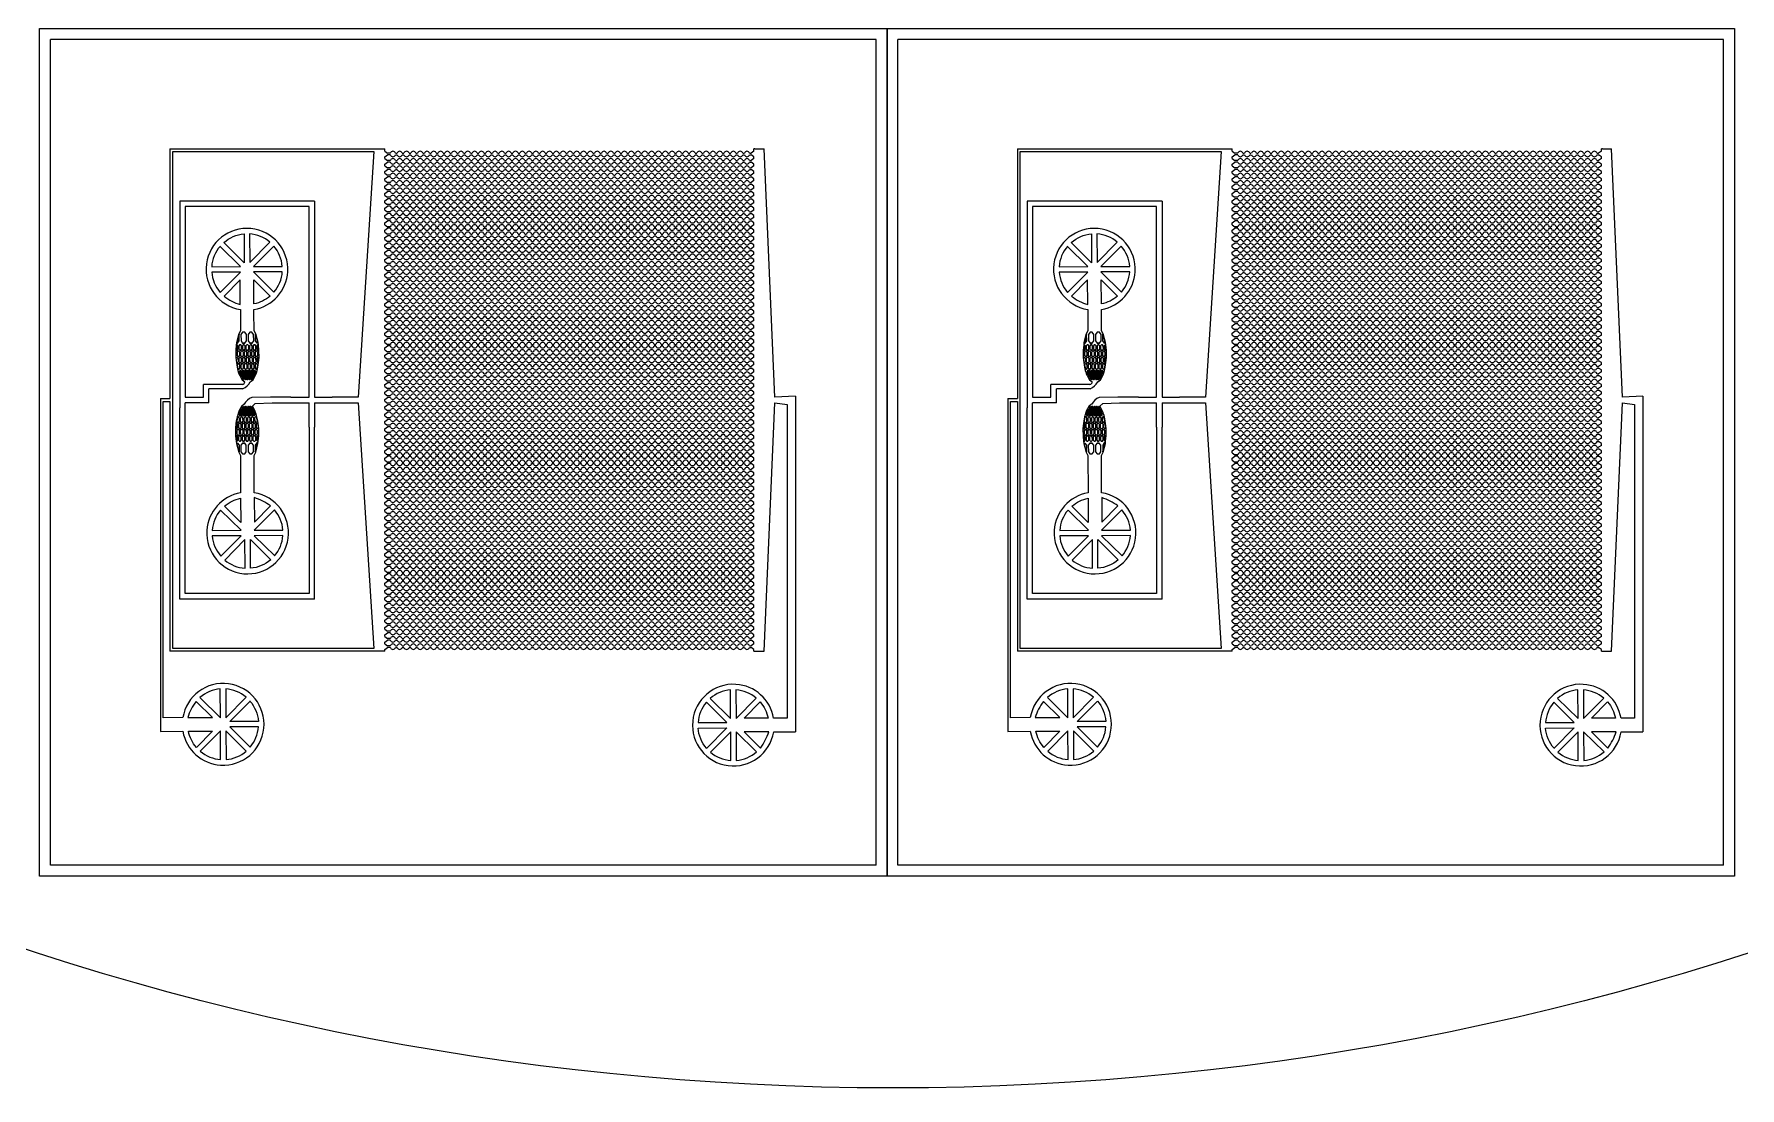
# Model space of a CAD drawing. Extents: x 4056 to 105656, y 4120 to 105720.
# Drawn here: x 39093 to 70405, y 4120 to 23464 of the extents above; entities that cross this region are included whole.
import ezdxf

# ---------------------------------------------------------------- set-up
doc = ezdxf.new("R2010")
doc.units = 13
doc.header["$MEASUREMENT"] = 0
doc.layers.add('Main Layer', color=7, linetype='Continuous', lineweight=0)

# ---------------------------------------------------------------- blocks, each defined once
blk = doc.blocks.new('*U29')
at = {"lineweight": 0}
for p, q in [((48, 15), (77, 15)), ((48, -15), (77, -15))]:
    blk.add_line(p, q, dxfattribs=at)
for start, end in [(17.4576, 162.5424), (197.4576, 342.5424)]:
    blk.add_arc((0, 0), 50, start, end, dxfattribs=at)
blk = doc.blocks.new('*U31')
at = {"color": 0, "linetype": 'ByBlock', "lineweight": -2, "transparency": 16777216}
for p in [(0, 0), (125, 0), (250, 0), (375, 0), (500, 0), (625, 0), (750, 0), (875, 0), (1000, 0), (1125, 0), (1250, 0), (1375, 0), (1500, 0), (1625, 0), (1750, 0), (1875, 0), (2000, 0), (2125, 0), (2250, 0), (2375, 0), (2500, 0), (2625, 0), (2750, 0), (2875, 0), (3000, 0), (3125, 0), (3250, 0), (3375, 0), (3500, 0), (3625, 0), (3750, 0), (3875, 0), (4000, 0), (4125, 0), (4250, 0), (4375, 0), (4500, 0), (4625, 0), (4750, 0), (4875, 0), (5000, 0), (5125, 0), (5250, 0), (5375, 0), (5500, 0), (5625, 0), (5750, 0), (5875, 0), (6000, 0), (6125, 0), (6250, 0), (6375, 0), (6500, 0)]:
    blk.add_blockref('*U29', p, dxfattribs=at)
blk = doc.blocks.new('*U27')
at = {"lineweight": 0}
for p, q in [((-148, -355), (-98, -390)), ((-148, -455), (-98, -420)), ((-148, -490), (-148, -455)), ((-48, -390), (-98, -390)), ((-48, -420), (-98, -420)), ((6627, -355), (6577, -390)), ((6627, -455), (6577, -420)), ((6627, -490), (6627, -455))]:
    blk.add_line(p, q, dxfattribs=at)
blk.add_blockref('*U31', (0, -405), dxfattribs=at)
blk = doc.blocks.new('*U28')
at = {"color": 0, "linetype": 'ByBlock', "lineweight": -2, "transparency": 16777216}
for p in [(0, 9045), (0, 8910), (0, 8775), (0, 8640), (0, 8505), (0, 8370), (0, 8235), (0, 8100), (0, 7965), (0, 7830), (0, 7695), (0, 7560), (0, 7425), (0, 7290), (0, 7155), (0, 7020), (0, 6885), (0, 6750), (0, 6615), (0, 6480), (0, 6345), (0, 6210), (0, 6075), (0, 5940), (0, 5805), (0, 5670), (0, 5535), (0, 5400), (0, 5265), (0, 5130), (0, 4995), (0, 4860), (0, 4725), (0, 4590), (0, 4455), (0, 4320), (0, 4185), (0, 4050), (0, 3915), (0, 3780), (0, 3645), (0, 3510), (0, 3375), (0, 3240), (0, 3105), (0, 2970), (0, 2835), (0, 2700), (0, 2565), (0, 2430), (0, 2295), (0, 2160), (0, 2025), (0, 1890), (0, 1755), (0, 1620), (0, 1485), (0, 1350), (0, 1215), (0, 1080), (0, 945), (0, 810), (0, 675), (0, 540), (0, 405), (0, 270), (0, 135), (0, 0)]:
    blk.add_blockref('*U27', p, dxfattribs=at)
blk = doc.blocks.new('*U35')
at = {"lineweight": 0}
for p, q in [((48, 15), (77, 15)), ((48, -15), (77, -15))]:
    blk.add_line(p, q, dxfattribs=at)
for start, end in [(17.4576, 162.5424), (197.4576, 342.5424)]:
    blk.add_arc((0, 0), 50, start, end, dxfattribs=at)
blk = doc.blocks.new('*U36')
at = {"color": 0, "linetype": 'ByBlock', "lineweight": -2, "transparency": 16777216}
for p in [(0, 0), (125, 0), (250, 0), (375, 0), (500, 0), (625, 0), (750, 0), (875, 0), (1000, 0), (1125, 0), (1250, 0), (1375, 0), (1500, 0), (1625, 0), (1750, 0), (1875, 0), (2000, 0), (2125, 0), (2250, 0), (2375, 0), (2500, 0), (2625, 0), (2750, 0), (2875, 0), (3000, 0), (3125, 0), (3250, 0), (3375, 0), (3500, 0), (3625, 0), (3750, 0), (3875, 0), (4000, 0), (4125, 0), (4250, 0), (4375, 0), (4500, 0), (4625, 0), (4750, 0), (4875, 0), (5000, 0), (5125, 0), (5250, 0), (5375, 0), (5500, 0), (5625, 0), (5750, 0), (5875, 0), (6000, 0), (6125, 0), (6250, 0), (6375, 0), (6500, 0)]:
    blk.add_blockref('*U35', p, dxfattribs=at)
blk = doc.blocks.new('*U33')
at = {"lineweight": 0}
for p, q in [((-148, -355), (-98, -390)), ((-148, -455), (-98, -420)), ((-148, -490), (-148, -455)), ((-48, -390), (-98, -390)), ((-48, -420), (-98, -420)), ((6627, -355), (6577, -390)), ((6627, -455), (6577, -420)), ((6627, -490), (6627, -455))]:
    blk.add_line(p, q, dxfattribs=at)
blk.add_blockref('*U36', (0, -405), dxfattribs=at)
blk = doc.blocks.new('*U34')
at = {"color": 0, "linetype": 'ByBlock', "lineweight": -2, "transparency": 16777216}
for p in [(0, 9045), (0, 8910), (0, 8775), (0, 8640), (0, 8505), (0, 8370), (0, 8235), (0, 8100), (0, 7965), (0, 7830), (0, 7695), (0, 7560), (0, 7425), (0, 7290), (0, 7155), (0, 7020), (0, 6885), (0, 6750), (0, 6615), (0, 6480), (0, 6345), (0, 6210), (0, 6075), (0, 5940), (0, 5805), (0, 5670), (0, 5535), (0, 5400), (0, 5265), (0, 5130), (0, 4995), (0, 4860), (0, 4725), (0, 4590), (0, 4455), (0, 4320), (0, 4185), (0, 4050), (0, 3915), (0, 3780), (0, 3645), (0, 3510), (0, 3375), (0, 3240), (0, 3105), (0, 2970), (0, 2835), (0, 2700), (0, 2565), (0, 2430), (0, 2295), (0, 2160), (0, 2025), (0, 1890), (0, 1755), (0, 1620), (0, 1485), (0, 1350), (0, 1215), (0, 1080), (0, 945), (0, 810), (0, 675), (0, 540), (0, 405), (0, 270), (0, 135), (0, 0)]:
    blk.add_blockref('*U33', p, dxfattribs=at)

msp = doc.modelspace()

# ---------------------------------------------------------------- linework, layer by layer
at = {"lineweight": 0}
for p, q in [((39393, 8207), (39393, 23364)), ((54549, 23364), (39393, 23364)), ((54549, 8207), (54549, 23364)), ((54949, 8207), (54949, 23364)), ((70105, 23364), (54949, 23364)), ((70105, 8207), (70105, 23364)), ((41587, 21359), (45531, 21359)), ((45330, 21309), (45040, 16797)), ((45531, 21314), (45531, 21359)), ((52306, 21314), (52306, 21359)), ((52325, 21359), (52306, 21359)), ((52325, 21359), (52494, 21359)), ((57143, 21359), (61088, 21359)), ((60886, 21309), (60596, 16797)), ((61088, 21314), (61088, 21359)), ((67863, 21314), (67863, 21359)), ((67882, 21359), (67863, 21359)), ((67882, 21359), (68050, 21359)), ((44242, 20400), (41765, 20400)), ((41765, 20400), (41765, 16603)), ((59798, 20400), (57322, 20400)), ((57322, 20400), (57322, 16603)), ((44142, 20300), (41865, 20300)), ((41865, 20300), (41865, 16797)), ((59698, 20300), (57422, 20300)), ((57422, 20300), (57422, 16797)), ((43129, 18362), (43129, 18409)), ((58685, 18362), (58685, 18409)), ((44142, 16797), (44142, 17246)), ((44242, 17246), (44242, 16797)), ((59698, 16797), (59698, 17246)), ((59798, 17246), (59798, 16797)), ((42202, 16797), (42202, 17029)), ((42915, 17029), (42202, 17029)), ((42921, 16955), (42302, 16955)), ((42302, 16697), (42302, 16955)), ((57758, 16797), (57758, 17029)), ((58471, 17029), (57758, 17029)), ((58477, 16955), (57858, 16955)), ((57858, 16697), (57858, 16955)), ((41412, 16772), (41587, 16772)), ((41462, 16722), (41587, 16722)), ((41765, 13094), (41765, 16603)), ((41865, 16797), (42202, 16797)), ((41865, 13194), (41865, 16697)), ((42302, 16697), (41865, 16697)), ((43807, 16797), (44142, 16797)), ((43807, 16697), (44142, 16697)), ((44142, 16247), (44142, 16697)), ((44242, 16797), (44562, 16797)), ((44242, 16697), (44242, 16247)), ((44242, 16697), (44562, 16697)), ((45040, 16697), (45330, 12184)), ((52693, 16697), (52693, 16697)), ((52917, 16666), (52917, 10909)), ((53069, 16818), (53069, 10654)), ((56968, 16772), (57143, 16772)), ((57018, 16722), (57143, 16722)), ((57322, 13094), (57322, 16603)), ((57422, 16797), (57758, 16797)), ((57422, 13194), (57422, 16697)), ((57858, 16697), (57422, 16697)), ((59363, 16797), (59698, 16797)), ((59363, 16697), (59698, 16697)), ((59698, 16247), (59698, 16697)), ((59798, 16797), (60118, 16797)), ((59798, 16697), (60118, 16697)), ((59798, 16697), (59798, 16247)), ((60596, 16697), (60886, 12184)), ((68249, 16697), (68249, 16697)), ((68473, 16666), (68473, 10909)), ((68626, 16818), (68626, 10654)), ((44142, 13194), (41865, 13194)), ((59698, 13194), (57422, 13194)), ((44242, 13094), (41765, 13094)), ((59798, 13094), (57322, 13094)), ((52306, 12134), (52494, 12134)), ((67863, 12134), (68051, 12134)), ((54549, 8207), (39393, 8207)), ((70105, 8207), (54949, 8207))]:
    msp.add_line(p, q, dxfattribs=at)
for p, q in [((41587, 21359), (41587, 16772)), ((41637, 12184), (41637, 21309)), ((41637, 21309), (45330, 21309)), ((52693, 16797), (52494, 21359)), ((57143, 21359), (57143, 16772)), ((57193, 12184), (57193, 21309)), ((57193, 21309), (60886, 21309)), ((68249, 16797), (68050, 21359)), ((44242, 20400), (44242, 17246)), ((59798, 20400), (59798, 17246)), ((44142, 17246), (44142, 20300)), ((59698, 17246), (59698, 20300)), ((42879, 18408), (42880, 18112)), ((43131, 18020), (43129, 18362)), ((58435, 18408), (58437, 18112)), ((58687, 18020), (58685, 18362)), ((42850, 17960), (42809, 17799)), ((42881, 18019), (42850, 17960)), ((42880, 18112), (42881, 18019)), ((43162, 17962), (43131, 18020)), ((43205, 17801), (43162, 17962)), ((58406, 17960), (58365, 17799)), ((58437, 18019), (58406, 17960)), ((58437, 18112), (58437, 18019)), ((58718, 17962), (58687, 18020)), ((58761, 17801), (58718, 17962)), ((42804, 17759), (42795, 17659)), ((42795, 17659), (42795, 17527)), ((42809, 17799), (42804, 17759)), ((43210, 17761), (43205, 17801)), ((43220, 17661), (43210, 17761)), ((43221, 17529), (43220, 17661)), ((58361, 17759), (58352, 17659)), ((58352, 17659), (58352, 17527)), ((58365, 17799), (58361, 17759)), ((58766, 17761), (58761, 17801)), ((58776, 17661), (58766, 17761)), ((58777, 17529), (58776, 17661)), ((42795, 17527), (42805, 17427)), ((42805, 17427), (42811, 17391)), ((42811, 17391), (42827, 17311)), ((42827, 17311), (42833, 17289)), ((42833, 17289), (42847, 17245)), ((42847, 17245), (42852, 17229)), ((42852, 17229), (42866, 17197)), ((43153, 17198), (43167, 17230)), ((43167, 17230), (43172, 17247)), ((43172, 17247), (43186, 17291)), ((43186, 17291), (43192, 17313)), ((43192, 17313), (43207, 17393)), ((43207, 17393), (43212, 17429)), ((43212, 17429), (43221, 17529)), ((58352, 17527), (58361, 17427)), ((58361, 17427), (58367, 17391)), ((58367, 17391), (58383, 17311)), ((58383, 17311), (58389, 17289)), ((58389, 17289), (58403, 17245)), ((58403, 17245), (58408, 17229)), ((58408, 17229), (58422, 17197)), ((58709, 17198), (58724, 17230)), ((58724, 17230), (58729, 17247)), ((58729, 17247), (58742, 17291)), ((58742, 17291), (58748, 17313)), ((58748, 17313), (58763, 17393)), ((58763, 17393), (58769, 17429)), ((58769, 17429), (58777, 17529)), ((42866, 17197), (42910, 17117)), ((42910, 17117), (42960, 17081)), ((43060, 17082), (43111, 17118)), ((43111, 17118), (43153, 17198)), ((58422, 17197), (58466, 17117)), ((58466, 17117), (58517, 17081)), ((58617, 17082), (58667, 17118)), ((58667, 17118), (58709, 17198)), ((41412, 16772), (41412, 10665)), ((41462, 10915), (41462, 16722)), ((41587, 16722), (41587, 12134)), ((42900, 16631), (42857, 16552)), ((42950, 16668), (42900, 16631)), ((43432, 16797), (43090, 16795)), ((43101, 16633), (43153, 16685)), ((43144, 16553), (43101, 16633)), ((43153, 16685), (43462, 16697)), ((43532, 16797), (43432, 16797)), ((43462, 16697), (43807, 16697)), ((43807, 16797), (43532, 16797)), ((45040, 16797), (44562, 16797)), ((44562, 16697), (45040, 16697)), ((52494, 12134), (52693, 16697)), ((53069, 16818), (52693, 16797)), ((52693, 16697), (52917, 16666)), ((56968, 16772), (56968, 10665)), ((57018, 10915), (57018, 16722)), ((57143, 16722), (57143, 12134)), ((58456, 16631), (58414, 16552)), ((58506, 16668), (58456, 16631)), ((58988, 16797), (58646, 16795)), ((58657, 16633), (58709, 16685)), ((58701, 16553), (58657, 16633)), ((58709, 16685), (59018, 16697)), ((59088, 16797), (58988, 16797)), ((59018, 16697), (59363, 16697)), ((59363, 16797), (59088, 16797)), ((60596, 16797), (60118, 16797)), ((60118, 16697), (60596, 16697)), ((68051, 12134), (68249, 16697)), ((68626, 16818), (68249, 16797)), ((68249, 16697), (68473, 16666)), ((42798, 16320), (42790, 16220)), ((42804, 16356), (42798, 16320)), ((42819, 16437), (42804, 16356)), ((42825, 16459), (42819, 16437)), ((42838, 16503), (42825, 16459)), ((42843, 16519), (42838, 16503)), ((42857, 16552), (42843, 16519)), ((43159, 16521), (43144, 16553)), ((43164, 16504), (43159, 16521)), ((43178, 16461), (43164, 16504)), ((43184, 16438), (43178, 16461)), ((43200, 16358), (43184, 16438)), ((43206, 16322), (43200, 16358)), ((43215, 16222), (43206, 16322)), ((58354, 16320), (58346, 16220)), ((58360, 16356), (58354, 16320)), ((58375, 16437), (58360, 16356)), ((58381, 16459), (58375, 16437)), ((58394, 16503), (58381, 16459)), ((58399, 16519), (58394, 16503)), ((58414, 16552), (58399, 16519)), ((58715, 16521), (58701, 16553)), ((58720, 16504), (58715, 16521)), ((58734, 16461), (58720, 16504)), ((58740, 16438), (58734, 16461)), ((58756, 16358), (58740, 16438)), ((58762, 16322), (58756, 16358)), ((58771, 16222), (58762, 16322)), ((42790, 16220), (42791, 16088)), ((42791, 16088), (42801, 15988)), ((42801, 15988), (42806, 15948)), ((43202, 15950), (43206, 15990)), ((43206, 15990), (43215, 16090)), ((43215, 16090), (43215, 16222)), ((44142, 16247), (44142, 13194)), ((44242, 13094), (44242, 16247)), ((58346, 16220), (58347, 16088)), ((58347, 16088), (58357, 15988)), ((58357, 15988), (58362, 15948)), ((58758, 15950), (58762, 15990)), ((58762, 15990), (58771, 16090)), ((58771, 16090), (58771, 16222)), ((59698, 16247), (59698, 13194)), ((59798, 13094), (59798, 16247)), ((42806, 15948), (42848, 15788)), ((42848, 15788), (42880, 15729)), ((42880, 15729), (42883, 15045)), ((43130, 15731), (43160, 15790)), ((43130, 15638), (43130, 15731)), ((43160, 15790), (43202, 15950)), ((58362, 15948), (58405, 15788)), ((58405, 15788), (58436, 15729)), ((58436, 15729), (58439, 15045)), ((58686, 15731), (58717, 15790)), ((58686, 15638), (58686, 15731)), ((58717, 15790), (58758, 15950)), ((43133, 15046), (43130, 15638)), ((58689, 15046), (58686, 15638)), ((45531, 12134), (41587, 12134)), ((45330, 12184), (41637, 12184)), ((61088, 12134), (57143, 12134)), ((60886, 12184), (57193, 12184)), ((41412, 10665), (41824, 10667)), ((41823, 10917), (41462, 10915)), ((52917, 10909), (52668, 10908)), ((52669, 10658), (53069, 10654)), ((56968, 10665), (57380, 10667)), ((57379, 10917), (57018, 10915)), ((68473, 10909), (68224, 10908)), ((68225, 10658), (68626, 10654))]:
    msp.add_line(p, q)
for points in [[(39193, 23564), (54749, 23564), (54749, 8007), (39193, 8007)], [(54749, 23564), (70305, 23564), (70305, 8007), (54749, 8007)]]:
    msp.add_lwpolyline(points, close=True, dxfattribs=at)
for points in [[(42947, 19796), (42950, 19268), (42574, 19641), (42575, 19639, -0.159174), (42947, 19796, 3734.089472)], [(43047, 19796), (43050, 19269), (43421, 19643, 0.159174), (43047, 19796, -3734.089472)], [(58503, 19796), (58506, 19268), (58130, 19641), (58131, 19639, -0.159174), (58503, 19796, 3734.089472)], [(58603, 19796), (58606, 19269), (58977, 19643, 0.159174), (58603, 19796, -3734.089472)], [(42505, 19568, 0.159174), (42352, 19195), (42879, 19197), (42503, 19570), (42505, 19568)], [(43492, 19573), (43121, 19198), (43648, 19201, 0.159174), (43492, 19573, 0.000114)], [(58061, 19568, 0.159174), (57908, 19195), (58436, 19197), (58059, 19570), (58061, 19568)], [(59048, 19573), (58677, 19198), (59204, 19201, 0.159174), (59048, 19573, 0.000114)], [(43496, 18727, 0.159174), (43649, 19101), (43121, 19098), (43496, 18727)], [(59052, 18727, 0.159174), (59205, 19101), (58677, 19098), (59052, 18727)], [(42509, 18722), (42880, 19097), (42352, 19095, 0.159174), (42509, 18722, -0.000581)], [(42878, 18499), (42876, 18951), (42580, 18652, 0.092093), (42878, 18499, 1291.273736)], [(43128, 18511), (43126, 18953), (43425, 18656, -0.129437), (43128, 18511, 5438.346978)], [(58065, 18722), (58436, 19097), (57909, 19095, 0.159174), (58065, 18722, -0.000581)], [(58435, 18499), (58432, 18951), (58136, 18652, 0.092093), (58435, 18499, 1291.273736)], [(58685, 18511), (58682, 18953), (58982, 18656, -0.129437), (58685, 18511, 5438.346978)], [(42516, 14727, 0.159174), (42363, 14353), (42891, 14356), (42516, 14727)], [(42884, 14943), (42886, 14501), (42586, 14798, -0.129437), (42884, 14943, 5438.346978)], [(43503, 14731), (43132, 14357), (43660, 14359, 0.159174), (43503, 14731, -0.000581)], [(43134, 14955), (43136, 14502), (43432, 14802, 0.092093), (43134, 14955, 1291.273736)], [(58072, 14727, 0.159174), (57920, 14353), (58447, 14356), (58072, 14727)], [(58440, 14943), (58442, 14501), (58143, 14798, -0.129437), (58440, 14943, 5438.346978)], [(59060, 14731), (58688, 14357), (59216, 14359, 0.159174), (59060, 14731, -0.000581)], [(58690, 14955), (58692, 14502), (58988, 14802, 0.092093), (58690, 14955, 1291.273736)], [(42520, 13881), (42891, 14256), (42364, 14253, 0.159174), (42520, 13881, 0.000114)], [(42965, 13658), (42962, 14185), (42591, 13810, 0.159174), (42965, 13658, -3734.089472)], [(43065, 13658), (43062, 14186), (43438, 13813), (43437, 13815, -0.159174), (43065, 13658, 3734.089472)], [(43507, 13886, 0.159174), (43660, 14259), (43133, 14257), (43509, 13884), (43507, 13886)], [(58076, 13881), (58448, 14256), (57920, 14253, 0.159174), (58076, 13881, 0.000114)], [(58521, 13658), (58519, 14185), (58147, 13810, 0.159174), (58521, 13658, -3734.089472)], [(58621, 13658), (58619, 14186), (58995, 13813), (58993, 13815, -0.159174), (58621, 13658, 3734.089472)], [(59064, 13886, 0.159174), (59216, 14259), (58689, 14257), (59065, 13884), (59064, 13886)], [(42137, 11287), (42512, 10916), (42510, 11443, 0.159174), (42137, 11287, -0.000581)], [(42983, 11291, 0.159174), (42610, 11444), (42612, 10916), (42985, 11292), (42983, 11291)], [(51504, 11271), (51878, 10900), (51876, 11427, 0.159174), (51504, 11271, 0.000114)], [(52349, 11275, 0.159174), (51976, 11427), (51978, 10900), (52349, 11275)], [(57694, 11287), (58068, 10916), (58066, 11443, 0.159174), (57694, 11287, -0.000581)], [(58540, 11291, 0.159174), (58166, 11444), (58168, 10916), (58541, 11292), (58540, 11291)], [(67060, 11271), (67435, 10900), (67432, 11427, 0.159174), (67060, 11271, 0.000114)], [(67906, 11275, 0.159174), (67532, 11427), (67535, 10900), (67906, 11275)], [(41914, 10917), (42366, 10919), (42067, 11216, 0.092093), (41914, 10917, 1291.273736)], [(43211, 10848), (42683, 10846), (43056, 11222), (43054, 11221, -0.159174), (43211, 10848, 3734.089472)], [(51281, 10826), (51808, 10829), (51433, 11200, 0.159174), (51281, 10826, -3734.089472)], [(52566, 10907), (52124, 10905), (52420, 11204, -0.129437), (52566, 10907, 5438.346978)], [(57470, 10917), (57923, 10919), (57623, 11216, 0.092093), (57470, 10917, 1291.273736)], [(58767, 10848), (58240, 10846), (58612, 11222), (58611, 11221, -0.159174), (58767, 10848, 3734.089472)], [(66837, 10826), (67364, 10829), (66990, 11200, 0.159174), (66837, 10826, -3734.089472)], [(68122, 10907), (67680, 10905), (67977, 11204, -0.129437), (68122, 10907, 5438.346978)], [(41925, 10667), (42368, 10669), (42071, 10370, -0.129437), (41925, 10667, 5438.346978)], [(42142, 10300, 0.159174), (42516, 10147), (42513, 10674), (42142, 10300)], [(42988, 10304), (42613, 10675), (42616, 10147, 0.159174), (42988, 10304, 0.000114)], [(43211, 10748), (42684, 10746), (43058, 10375, 0.159174), (43211, 10748, -3734.089472)], [(51281, 10726), (51808, 10729), (51436, 10352), (51437, 10354, -0.159174), (51281, 10726, 3734.089472)], [(51508, 10283, 0.159174), (51882, 10131), (51880, 10658), (51507, 10282), (51508, 10283)], [(52354, 10288), (51980, 10659), (51982, 10131, 0.159174), (52354, 10288, -0.000581)], [(52578, 10657), (52125, 10655), (52425, 10359, 0.092093), (52578, 10657, 1291.273736)], [(57482, 10667), (57924, 10669), (57627, 10370, -0.129437), (57482, 10667, 5438.346978)], [(57699, 10300, 0.159174), (58072, 10147), (58070, 10674), (57699, 10300)], [(58544, 10304), (58170, 10675), (58172, 10147, 0.159174), (58544, 10304, 0.000114)], [(58767, 10748), (58240, 10746), (58615, 10375, 0.159174), (58767, 10748, -3734.089472)], [(66837, 10726), (67365, 10729), (66992, 10352), (66994, 10354, -0.159174), (66837, 10726, 3734.089472)], [(67065, 10283, 0.159174), (67438, 10131), (67436, 10658), (67063, 10282), (67065, 10283)], [(67911, 10288), (67536, 10659), (67538, 10131, 0.159174), (67911, 10288, -0.000581)], [(68134, 10657), (67682, 10655), (67981, 10359, 0.092093), (68134, 10657, 1291.273736)]]:
    msp.add_lwpolyline(points, format="xyb", close=True)
for points in [[(42858, 17952), (42817, 17791), (42829, 17791), (42859, 17831)], [(42890, 17951), (42891, 17831), (42921, 17791), (42961, 17791), (42991, 17832), (42990, 17952), (42960, 17991), (42920, 17991)], [(43022, 17952), (43023, 17832), (43053, 17792), (43093, 17792), (43123, 17832), (43122, 17952), (43092, 17992), (43052, 17992)], [(43154, 17954), (43197, 17793), (43185, 17793), (43155, 17832)], [(58414, 17952), (58373, 17791), (58385, 17791), (58415, 17831)], [(58446, 17951), (58447, 17831), (58477, 17791), (58517, 17791), (58547, 17832), (58546, 17952), (58516, 17991), (58476, 17991)], [(58578, 17952), (58579, 17832), (58609, 17792), (58649, 17792), (58679, 17832), (58678, 17952), (58648, 17992), (58608, 17992)], [(58710, 17954), (58753, 17793), (58741, 17793), (58711, 17832)], [(42834, 17679), (42834, 17739), (42819, 17759), (42812, 17759), (42803, 17659), (42820, 17659)], [(42803, 17659), (42820, 17659)], [(42833, 17643), (42818, 17623), (42818, 17563), (42833, 17543), (42853, 17543), (42868, 17564), (42868, 17624), (42853, 17643)], [(42829, 17791), (42825, 17791)], [(42853, 17543), (42833, 17543)], [(42865, 17760), (42850, 17739), (42850, 17679), (42866, 17660), (42886, 17660), (42900, 17680), (42900, 17740), (42885, 17760)], [(42886, 17660), (42866, 17660)], [(42899, 17644), (42884, 17624), (42884, 17564), (42899, 17544), (42919, 17544), (42934, 17564), (42934, 17624), (42919, 17644)], [(42919, 17544), (42899, 17544)], [(42931, 17760), (42916, 17740), (42916, 17680), (42932, 17660), (42952, 17660), (42966, 17680), (42966, 17740), (42951, 17760)], [(42961, 17791), (42921, 17791)], [(42952, 17660), (42932, 17660)], [(42965, 17644), (42950, 17624), (42950, 17564), (42965, 17544), (42985, 17544), (43000, 17564), (43000, 17624), (42985, 17644)], [(42985, 17544), (42965, 17544)], [(42997, 17760), (42982, 17740), (42982, 17680), (42998, 17660), (43018, 17660), (43032, 17680), (43032, 17740), (43017, 17760)], [(43018, 17660), (42998, 17660)], [(43031, 17644), (43016, 17624), (43016, 17564), (43031, 17544), (43051, 17544), (43066, 17565), (43066, 17625), (43051, 17644)], [(43051, 17544), (43031, 17544)], [(43063, 17760), (43048, 17740), (43048, 17680), (43064, 17660), (43084, 17661), (43098, 17681), (43098, 17741), (43083, 17761)], [(43093, 17792), (43053, 17792)], [(43084, 17661), (43064, 17660)], [(43097, 17645), (43082, 17625), (43082, 17565), (43097, 17545), (43117, 17545), (43132, 17565), (43132, 17625), (43117, 17645)], [(43117, 17545), (43097, 17545)], [(43129, 17761), (43114, 17741), (43114, 17681), (43130, 17661), (43150, 17661), (43164, 17681), (43164, 17741), (43149, 17761)], [(43150, 17661), (43130, 17661)], [(43163, 17645), (43148, 17625), (43148, 17565), (43163, 17545), (43183, 17545), (43198, 17565), (43198, 17625), (43183, 17645)], [(43183, 17545), (43163, 17545)], [(43180, 17741), (43180, 17681), (43196, 17661), (43212, 17661), (43202, 17761), (43195, 17761)], [(43185, 17793), (43189, 17793)], [(43196, 17661), (43212, 17661)], [(58391, 17679), (58390, 17739), (58375, 17759), (58369, 17759), (58360, 17659), (58376, 17659)], [(58360, 17659), (58376, 17659)], [(58389, 17643), (58374, 17623), (58374, 17563), (58389, 17543), (58409, 17543), (58424, 17564), (58424, 17624), (58409, 17643)], [(58385, 17791), (58381, 17791)], [(58409, 17543), (58389, 17543)], [(58421, 17760), (58406, 17739), (58407, 17679), (58422, 17660), (58442, 17660), (58457, 17680), (58456, 17740), (58441, 17760)], [(58442, 17660), (58422, 17660)], [(58455, 17644), (58440, 17624), (58440, 17564), (58455, 17544), (58475, 17544), (58490, 17564), (58490, 17624), (58475, 17644)], [(58475, 17544), (58455, 17544)], [(58487, 17760), (58472, 17740), (58473, 17680), (58488, 17660), (58508, 17660), (58523, 17680), (58522, 17740), (58507, 17760)], [(58517, 17791), (58477, 17791)], [(58508, 17660), (58488, 17660)], [(58521, 17644), (58506, 17624), (58506, 17564), (58521, 17544), (58541, 17544), (58556, 17564), (58556, 17624), (58541, 17644)], [(58541, 17544), (58521, 17544)], [(58553, 17760), (58538, 17740), (58539, 17680), (58554, 17660), (58574, 17660), (58589, 17680), (58588, 17740), (58573, 17760)], [(58574, 17660), (58554, 17660)], [(58587, 17644), (58572, 17624), (58572, 17564), (58587, 17544), (58607, 17544), (58622, 17565), (58622, 17625), (58607, 17644)], [(58607, 17544), (58587, 17544)], [(58619, 17760), (58604, 17740), (58605, 17680), (58620, 17660), (58640, 17661), (58655, 17681), (58654, 17741), (58639, 17761)], [(58649, 17792), (58609, 17792)], [(58640, 17661), (58620, 17660)], [(58653, 17645), (58638, 17625), (58638, 17565), (58653, 17545), (58673, 17545), (58688, 17565), (58688, 17625), (58673, 17645)], [(58673, 17545), (58653, 17545)], [(58685, 17761), (58670, 17741), (58671, 17681), (58686, 17661), (58706, 17661), (58721, 17681), (58720, 17741), (58705, 17761)], [(58706, 17661), (58686, 17661)], [(58719, 17645), (58704, 17625), (58704, 17565), (58719, 17545), (58739, 17545), (58754, 17565), (58754, 17625), (58739, 17645)], [(58739, 17545), (58719, 17545)], [(58736, 17741), (58737, 17681), (58752, 17661), (58768, 17661), (58758, 17761), (58751, 17761)], [(58741, 17793), (58745, 17793)], [(58752, 17661), (58768, 17661)], [(42835, 17507), (42836, 17447), (42821, 17427), (42813, 17427), (42803, 17527), (42820, 17527)], [(42854, 17411), (42834, 17411), (42819, 17391), (42835, 17311), (42854, 17311), (42869, 17332), (42869, 17392)], [(42835, 17311), (42854, 17311)], [(42866, 17528), (42851, 17507), (42852, 17447), (42867, 17428), (42887, 17428), (42902, 17448), (42901, 17508), (42886, 17528)], [(42873, 17289), (42865, 17279), (42865, 17249), (42873, 17239), (42883, 17239), (42890, 17249), (42890, 17279), (42883, 17289)], [(42887, 17428), (42867, 17428)], [(42883, 17239), (42873, 17239)], [(42890, 17231), (42882, 17221), (42882, 17191), (42890, 17181), (42900, 17181), (42907, 17191), (42907, 17221), (42900, 17231)], [(42900, 17412), (42885, 17392), (42885, 17332), (42900, 17312), (42920, 17312), (42935, 17332), (42935, 17392), (42920, 17412)], [(42906, 17289), (42898, 17279), (42898, 17249), (42906, 17239), (42916, 17239), (42923, 17249), (42923, 17279), (42916, 17289)], [(42920, 17312), (42900, 17312)], [(42916, 17239), (42906, 17239)], [(42923, 17231), (42915, 17221), (42915, 17191), (42923, 17181), (42933, 17181), (42940, 17191), (42940, 17221), (42933, 17231)], [(42932, 17528), (42917, 17508), (42918, 17448), (42933, 17428), (42953, 17428), (42968, 17448), (42967, 17508), (42952, 17528)], [(42939, 17289), (42931, 17279), (42931, 17249), (42939, 17239), (42949, 17239), (42956, 17250), (42956, 17280), (42949, 17289)], [(42953, 17428), (42933, 17428)], [(42949, 17239), (42939, 17239)], [(42956, 17232), (42948, 17221), (42948, 17191), (42956, 17182), (42966, 17182), (42973, 17192), (42973, 17222), (42966, 17232)], [(42966, 17412), (42951, 17392), (42951, 17332), (42966, 17312), (42986, 17312), (43001, 17332), (43001, 17392), (42986, 17412)], [(42972, 17290), (42964, 17280), (42964, 17250), (42972, 17240), (42982, 17240), (42989, 17250), (42989, 17280), (42982, 17290)], [(42986, 17312), (42966, 17312)], [(42982, 17240), (42972, 17240)], [(42989, 17232), (42981, 17222), (42981, 17192), (42989, 17182), (42999, 17182), (43006, 17192), (43006, 17222), (42999, 17232)], [(42998, 17528), (42983, 17508), (42984, 17448), (42999, 17428), (43019, 17428), (43034, 17448), (43033, 17508), (43018, 17528)], [(43005, 17290), (42997, 17280), (42997, 17250), (43005, 17240), (43015, 17240), (43022, 17250), (43022, 17280), (43015, 17290)], [(43019, 17428), (42999, 17428)], [(43015, 17240), (43005, 17240)], [(43022, 17232), (43014, 17222), (43014, 17192), (43022, 17182), (43032, 17182), (43039, 17192), (43039, 17222), (43032, 17232)], [(43032, 17412), (43017, 17392), (43017, 17332), (43032, 17312), (43052, 17312), (43067, 17333), (43067, 17393), (43052, 17412)], [(43038, 17290), (43030, 17280), (43030, 17250), (43038, 17240), (43048, 17240), (43055, 17250), (43055, 17280), (43048, 17290)], [(43052, 17312), (43032, 17312)], [(43048, 17240), (43038, 17240)], [(43055, 17232), (43047, 17222), (43047, 17192), (43055, 17182), (43065, 17182), (43072, 17192), (43072, 17222), (43065, 17232)], [(43064, 17528), (43049, 17508), (43050, 17448), (43065, 17429), (43085, 17429), (43100, 17449), (43099, 17509), (43084, 17529)], [(43071, 17290), (43063, 17280), (43063, 17250), (43071, 17240), (43081, 17240), (43088, 17250), (43088, 17280), (43081, 17290)], [(43085, 17429), (43065, 17429)], [(43081, 17240), (43071, 17240)], [(43088, 17232), (43080, 17222), (43080, 17192), (43088, 17182), (43098, 17182), (43105, 17192), (43105, 17222), (43098, 17232)], [(43098, 17413), (43083, 17393), (43083, 17333), (43098, 17313), (43118, 17313), (43133, 17333), (43133, 17393), (43118, 17413)], [(43104, 17290), (43096, 17280), (43096, 17250), (43104, 17240), (43114, 17240), (43121, 17250), (43121, 17280), (43114, 17290)], [(43118, 17313), (43098, 17313)], [(43114, 17240), (43104, 17240)], [(43121, 17232), (43113, 17222), (43113, 17192), (43121, 17182), (43131, 17182), (43138, 17192), (43138, 17222), (43131, 17232)], [(43130, 17529), (43115, 17509), (43116, 17449), (43131, 17429), (43151, 17429), (43166, 17449), (43165, 17509), (43150, 17529)], [(43137, 17290), (43129, 17280), (43129, 17250), (43137, 17240), (43147, 17240), (43154, 17250), (43154, 17280), (43147, 17290)], [(43151, 17429), (43131, 17429)], [(43147, 17240), (43137, 17240)], [(43184, 17413), (43164, 17413), (43149, 17393), (43149, 17333), (43164, 17313), (43184, 17313), (43199, 17393)], [(43184, 17313), (43164, 17313)], [(43181, 17509), (43182, 17449), (43197, 17429), (43204, 17429), (43213, 17529), (43196, 17529)], [(43197, 17429), (43204, 17429)], [(58392, 17507), (58392, 17447), (58377, 17427), (58369, 17427), (58360, 17527), (58377, 17527)], [(58410, 17411), (58390, 17411), (58375, 17391), (58391, 17311), (58411, 17311), (58425, 17332), (58425, 17392)], [(58391, 17311), (58411, 17311)], [(58423, 17528), (58408, 17507), (58408, 17447), (58423, 17428), (58443, 17428), (58458, 17448), (58458, 17508), (58443, 17528)], [(58429, 17289), (58422, 17279), (58422, 17249), (58429, 17239), (58439, 17239), (58447, 17249), (58447, 17279), (58439, 17289)], [(58443, 17428), (58423, 17428)], [(58439, 17239), (58429, 17239)], [(58446, 17231), (58438, 17221), (58439, 17191), (58446, 17181), (58456, 17181), (58464, 17191), (58463, 17221), (58456, 17231)], [(58456, 17412), (58441, 17392), (58441, 17332), (58457, 17312), (58477, 17312), (58491, 17332), (58491, 17392), (58476, 17412)], [(58462, 17289), (58455, 17279), (58455, 17249), (58462, 17239), (58472, 17239), (58480, 17249), (58480, 17279), (58472, 17289)], [(58477, 17312), (58457, 17312)], [(58472, 17239), (58462, 17239)], [(58479, 17231), (58471, 17221), (58472, 17191), (58479, 17181), (58489, 17181), (58497, 17191), (58496, 17221), (58489, 17231)], [(58489, 17528), (58474, 17508), (58474, 17448), (58489, 17428), (58509, 17428), (58524, 17448), (58524, 17508), (58509, 17528)], [(58495, 17289), (58488, 17279), (58488, 17249), (58495, 17239), (58505, 17239), (58513, 17250), (58513, 17280), (58505, 17289)], [(58509, 17428), (58489, 17428)], [(58505, 17239), (58495, 17239)], [(58512, 17232), (58504, 17221), (58505, 17191), (58512, 17182), (58522, 17182), (58530, 17192), (58529, 17222), (58522, 17232)], [(58522, 17412), (58507, 17392), (58507, 17332), (58523, 17312), (58543, 17312), (58557, 17332), (58557, 17392), (58542, 17412)], [(58528, 17290), (58521, 17280), (58521, 17250), (58528, 17240), (58538, 17240), (58546, 17250), (58546, 17280), (58538, 17290)], [(58543, 17312), (58523, 17312)], [(58538, 17240), (58528, 17240)], [(58545, 17232), (58537, 17222), (58538, 17192), (58545, 17182), (58555, 17182), (58563, 17192), (58562, 17222), (58555, 17232)], [(58555, 17528), (58540, 17508), (58540, 17448), (58555, 17428), (58575, 17428), (58590, 17448), (58590, 17508), (58575, 17528)], [(58561, 17290), (58554, 17280), (58554, 17250), (58561, 17240), (58571, 17240), (58579, 17250), (58579, 17280), (58571, 17290)], [(58575, 17428), (58555, 17428)], [(58571, 17240), (58561, 17240)], [(58578, 17232), (58570, 17222), (58571, 17192), (58578, 17182), (58588, 17182), (58596, 17192), (58595, 17222), (58588, 17232)], [(58588, 17412), (58573, 17392), (58573, 17332), (58589, 17312), (58609, 17312), (58623, 17333), (58623, 17393), (58608, 17412)], [(58594, 17290), (58587, 17280), (58587, 17250), (58594, 17240), (58604, 17240), (58612, 17250), (58612, 17280), (58604, 17290)], [(58609, 17312), (58589, 17312)], [(58604, 17240), (58594, 17240)], [(58611, 17232), (58603, 17222), (58604, 17192), (58611, 17182), (58621, 17182), (58629, 17192), (58628, 17222), (58621, 17232)], [(58621, 17528), (58606, 17508), (58606, 17448), (58621, 17429), (58641, 17429), (58656, 17449), (58656, 17509), (58641, 17529)], [(58627, 17290), (58620, 17280), (58620, 17250), (58627, 17240), (58637, 17240), (58645, 17250), (58645, 17280), (58637, 17290)], [(58641, 17429), (58621, 17429)], [(58637, 17240), (58627, 17240)], [(58644, 17232), (58636, 17222), (58637, 17192), (58644, 17182), (58654, 17182), (58662, 17192), (58661, 17222), (58654, 17232)], [(58654, 17413), (58639, 17393), (58639, 17333), (58655, 17313), (58675, 17313), (58689, 17333), (58689, 17393), (58674, 17413)], [(58660, 17290), (58653, 17280), (58653, 17250), (58660, 17240), (58670, 17240), (58678, 17250), (58678, 17280), (58670, 17290)], [(58675, 17313), (58655, 17313)], [(58670, 17240), (58660, 17240)], [(58677, 17232), (58669, 17222), (58670, 17192), (58677, 17182), (58687, 17182), (58695, 17192), (58694, 17222), (58687, 17232)], [(58687, 17529), (58672, 17509), (58672, 17449), (58687, 17429), (58707, 17429), (58722, 17449), (58722, 17509), (58707, 17529)], [(58693, 17290), (58686, 17280), (58686, 17250), (58693, 17240), (58703, 17240), (58711, 17250), (58711, 17280), (58703, 17290)], [(58707, 17429), (58687, 17429)], [(58703, 17240), (58693, 17240)], [(58740, 17413), (58720, 17413), (58705, 17393), (58705, 17333), (58721, 17313), (58740, 17313), (58755, 17393)], [(58740, 17313), (58721, 17313)], [(58738, 17509), (58738, 17449), (58753, 17429), (58761, 17429), (58769, 17529), (58753, 17529)], [(58753, 17429), (58761, 17429)], [(42900, 17181), (42890, 17181)], [(42924, 17133), (42924, 17163), (42916, 17173), (42906, 17173), (42899, 17163), (42918, 17125)], [(42933, 17181), (42923, 17181)], [(42939, 17173), (42932, 17163), (42932, 17133), (42940, 17123), (42950, 17123), (42957, 17134), (42957, 17164), (42949, 17173)], [(42950, 17123), (42940, 17123)], [(42966, 17182), (42956, 17182)], [(42972, 17174), (42965, 17164), (42965, 17134), (42973, 17124), (42983, 17124), (42990, 17134), (42990, 17164), (42982, 17174)], [(42983, 17124), (42973, 17124)], [(42999, 17182), (42989, 17182)], [(43005, 17174), (42998, 17164), (42998, 17134), (43006, 17124), (43016, 17124), (43023, 17134), (43023, 17164), (43015, 17174)], [(43016, 17124), (43006, 17124)], [(43032, 17182), (43022, 17182)], [(43038, 17174), (43031, 17164), (43031, 17134), (43039, 17124), (43049, 17124), (43056, 17134), (43056, 17164), (43048, 17174)], [(43049, 17124), (43039, 17124)], [(43065, 17182), (43055, 17182)], [(43071, 17174), (43064, 17164), (43064, 17134), (43072, 17124), (43082, 17124), (43089, 17134), (43089, 17164), (43081, 17174)], [(43082, 17124), (43072, 17124)], [(43098, 17182), (43088, 17182)], [(43097, 17134), (43103, 17126), (43122, 17164), (43114, 17174), (43104, 17174), (43097, 17164)], [(43131, 17182), (43121, 17182)], [(58456, 17181), (58446, 17181)], [(58480, 17133), (58480, 17163), (58473, 17173), (58463, 17173), (58455, 17163), (58474, 17125)], [(58489, 17181), (58479, 17181)], [(58496, 17173), (58488, 17163), (58488, 17133), (58496, 17123), (58506, 17123), (58513, 17134), (58513, 17164), (58506, 17173)], [(58506, 17123), (58496, 17123)], [(58522, 17182), (58512, 17182)], [(58529, 17174), (58521, 17164), (58521, 17134), (58529, 17124), (58539, 17124), (58546, 17134), (58546, 17164), (58539, 17174)], [(58539, 17124), (58529, 17124)], [(58555, 17182), (58545, 17182)], [(58562, 17174), (58554, 17164), (58554, 17134), (58562, 17124), (58572, 17124), (58579, 17134), (58579, 17164), (58572, 17174)], [(58572, 17124), (58562, 17124)], [(58588, 17182), (58578, 17182)], [(58595, 17174), (58587, 17164), (58587, 17134), (58595, 17124), (58605, 17124), (58612, 17134), (58612, 17164), (58605, 17174)], [(58605, 17124), (58595, 17124)], [(58621, 17182), (58611, 17182)], [(58628, 17174), (58620, 17164), (58620, 17134), (58628, 17124), (58638, 17124), (58645, 17134), (58645, 17164), (58638, 17174)], [(58638, 17124), (58628, 17124)], [(58654, 17182), (58644, 17182)], [(58653, 17134), (58659, 17126), (58678, 17164), (58671, 17174), (58661, 17174), (58653, 17164)], [(58687, 17182), (58677, 17182)], [(42913, 16615), (42907, 16623), (42889, 16585), (42896, 16575), (42906, 16575), (42914, 16585)], [(42939, 16576), (42947, 16586), (42946, 16616), (42939, 16626), (42929, 16625), (42921, 16615), (42922, 16585), (42929, 16575)], [(42929, 16625), (42939, 16626)], [(42972, 16576), (42980, 16586), (42979, 16616), (42972, 16626), (42962, 16626), (42954, 16616), (42955, 16586), (42962, 16576)], [(42962, 16626), (42972, 16626)], [(43005, 16576), (43013, 16586), (43012, 16616), (43005, 16626), (42995, 16626), (42987, 16616), (42988, 16586), (42995, 16576)], [(42995, 16626), (43005, 16626)], [(43038, 16576), (43046, 16586), (43045, 16616), (43038, 16626), (43028, 16626), (43020, 16616), (43021, 16586), (43028, 16576)], [(43028, 16626), (43038, 16626)], [(43071, 16576), (43079, 16586), (43078, 16616), (43071, 16626), (43061, 16626), (43053, 16616), (43054, 16586), (43061, 16576)], [(43061, 16626), (43071, 16626)], [(43086, 16616), (43087, 16586), (43094, 16576), (43104, 16576), (43112, 16586), (43093, 16625)], [(58470, 16615), (58464, 16623), (58445, 16585), (58452, 16575), (58462, 16575), (58470, 16585)], [(58495, 16576), (58503, 16586), (58503, 16616), (58495, 16626), (58485, 16625), (58478, 16615), (58478, 16585), (58485, 16575)], [(58485, 16625), (58495, 16626)], [(58528, 16576), (58536, 16586), (58536, 16616), (58528, 16626), (58518, 16626), (58511, 16616), (58511, 16586), (58518, 16576)], [(58518, 16626), (58528, 16626)], [(58561, 16576), (58569, 16586), (58569, 16616), (58561, 16626), (58551, 16626), (58544, 16616), (58544, 16586), (58551, 16576)], [(58551, 16626), (58561, 16626)], [(58594, 16576), (58602, 16586), (58602, 16616), (58594, 16626), (58584, 16626), (58577, 16616), (58577, 16586), (58584, 16576)], [(58584, 16626), (58594, 16626)], [(58627, 16576), (58635, 16586), (58635, 16616), (58627, 16626), (58617, 16626), (58610, 16616), (58610, 16586), (58617, 16576)], [(58617, 16626), (58627, 16626)], [(58643, 16616), (58643, 16586), (58650, 16576), (58660, 16576), (58668, 16586), (58649, 16625)], [(42829, 16241), (42829, 16301), (42814, 16320), (42806, 16320), (42798, 16220), (42814, 16220)], [(42814, 16320), (42806, 16320)], [(42827, 16337), (42847, 16337), (42862, 16357), (42861, 16417), (42846, 16437), (42827, 16437), (42812, 16356)], [(42827, 16437), (42846, 16437)], [(42880, 16221), (42895, 16241), (42895, 16301), (42880, 16321), (42860, 16321), (42845, 16301), (42845, 16241), (42860, 16221)], [(42874, 16459), (42881, 16469), (42881, 16499), (42873, 16509), (42863, 16509), (42856, 16499), (42856, 16469), (42864, 16459)], [(42860, 16321), (42880, 16321)], [(42863, 16509), (42873, 16509)], [(42890, 16517), (42897, 16527), (42897, 16557), (42890, 16567), (42880, 16567), (42872, 16557), (42872, 16527), (42880, 16517)], [(42913, 16337), (42928, 16357), (42927, 16417), (42912, 16437), (42892, 16437), (42877, 16417), (42878, 16357), (42893, 16337)], [(42880, 16567), (42890, 16567)], [(42907, 16459), (42914, 16469), (42914, 16499), (42906, 16509), (42896, 16509), (42889, 16499), (42889, 16469), (42897, 16459)], [(42892, 16437), (42912, 16437)], [(42896, 16509), (42906, 16509)], [(42923, 16517), (42930, 16528), (42930, 16558), (42923, 16567), (42913, 16567), (42905, 16557), (42905, 16527), (42913, 16517)], [(42946, 16221), (42961, 16241), (42961, 16301), (42946, 16321), (42926, 16321), (42911, 16301), (42911, 16241), (42926, 16221)], [(42913, 16567), (42923, 16567)], [(42940, 16460), (42947, 16470), (42947, 16500), (42939, 16510), (42929, 16509), (42922, 16499), (42922, 16469), (42930, 16459)], [(42926, 16321), (42946, 16321)], [(42929, 16509), (42939, 16510)], [(42956, 16518), (42963, 16528), (42963, 16558), (42956, 16568), (42946, 16568), (42938, 16558), (42938, 16528), (42946, 16518)], [(42979, 16337), (42994, 16357), (42993, 16417), (42978, 16437), (42958, 16437), (42943, 16417), (42944, 16357), (42959, 16337)], [(42946, 16568), (42956, 16568)], [(42973, 16460), (42980, 16470), (42980, 16500), (42972, 16510), (42962, 16510), (42955, 16500), (42955, 16470), (42963, 16460)], [(42958, 16437), (42978, 16437)], [(42962, 16510), (42972, 16510)], [(42989, 16518), (42996, 16528), (42996, 16558), (42989, 16568), (42979, 16568), (42971, 16558), (42971, 16528), (42979, 16518)], [(43012, 16221), (43027, 16242), (43027, 16302), (43012, 16321), (42992, 16321), (42977, 16301), (42977, 16241), (42992, 16221)], [(42979, 16568), (42989, 16568)], [(43006, 16460), (43013, 16470), (43013, 16500), (43005, 16510), (42995, 16510), (42988, 16500), (42988, 16470), (42996, 16460)], [(42992, 16321), (43012, 16321)], [(42995, 16510), (43005, 16510)], [(43022, 16518), (43029, 16528), (43029, 16558), (43022, 16568), (43012, 16568), (43004, 16558), (43004, 16528), (43012, 16518)], [(43045, 16338), (43060, 16358), (43059, 16418), (43044, 16438), (43024, 16438), (43009, 16417), (43010, 16357), (43025, 16338)], [(43012, 16568), (43022, 16568)], [(43039, 16460), (43046, 16470), (43046, 16500), (43038, 16510), (43028, 16510), (43021, 16500), (43021, 16470), (43029, 16460)], [(43024, 16438), (43044, 16438)], [(43028, 16510), (43038, 16510)], [(43055, 16518), (43062, 16528), (43062, 16558), (43055, 16568), (43045, 16568), (43037, 16558), (43037, 16528), (43045, 16518)], [(43078, 16222), (43093, 16242), (43093, 16302), (43078, 16322), (43058, 16322), (43043, 16302), (43043, 16242), (43058, 16222)], [(43045, 16568), (43055, 16568)], [(43072, 16460), (43079, 16470), (43079, 16500), (43071, 16510), (43061, 16510), (43054, 16500), (43054, 16470), (43062, 16460)], [(43058, 16322), (43078, 16322)], [(43061, 16510), (43071, 16510)], [(43088, 16518), (43095, 16528), (43095, 16558), (43088, 16568), (43078, 16568), (43070, 16558), (43070, 16528), (43078, 16518)], [(43111, 16338), (43126, 16358), (43125, 16418), (43110, 16438), (43090, 16438), (43075, 16418), (43076, 16358), (43091, 16338)], [(43078, 16568), (43088, 16568)], [(43105, 16460), (43112, 16470), (43112, 16500), (43104, 16510), (43094, 16510), (43087, 16500), (43087, 16470), (43095, 16460)], [(43090, 16438), (43110, 16438)], [(43094, 16510), (43104, 16510)], [(43121, 16518), (43128, 16528), (43128, 16558), (43121, 16568), (43111, 16568), (43103, 16558), (43103, 16528), (43111, 16518)], [(43144, 16222), (43159, 16242), (43159, 16302), (43144, 16322), (43124, 16322), (43109, 16302), (43109, 16242), (43124, 16222)], [(43111, 16568), (43121, 16568)], [(43138, 16461), (43145, 16471), (43145, 16501), (43137, 16511), (43127, 16510), (43120, 16500), (43120, 16470), (43128, 16460)], [(43124, 16322), (43144, 16322)], [(43127, 16510), (43137, 16511)], [(43157, 16338), (43177, 16338), (43192, 16358), (43176, 16438), (43156, 16438), (43141, 16418), (43142, 16358)], [(43176, 16438), (43156, 16438)], [(43175, 16242), (43175, 16302), (43190, 16322), (43198, 16322), (43207, 16222), (43190, 16222)], [(58385, 16241), (58385, 16301), (58370, 16320), (58362, 16320), (58354, 16220), (58371, 16220)], [(58370, 16320), (58362, 16320)], [(58383, 16337), (58403, 16337), (58418, 16357), (58418, 16417), (58402, 16437), (58383, 16437), (58368, 16356)], [(58383, 16437), (58402, 16437)], [(58437, 16221), (58451, 16241), (58451, 16301), (58436, 16321), (58416, 16321), (58401, 16301), (58401, 16241), (58417, 16221)], [(58430, 16459), (58437, 16469), (58437, 16499), (58430, 16509), (58420, 16509), (58412, 16499), (58412, 16469), (58420, 16459)], [(58416, 16321), (58436, 16321)], [(58420, 16509), (58430, 16509)], [(58446, 16517), (58454, 16527), (58454, 16557), (58446, 16567), (58436, 16567), (58429, 16557), (58429, 16527), (58436, 16517)], [(58469, 16337), (58484, 16357), (58484, 16417), (58468, 16437), (58448, 16437), (58434, 16417), (58434, 16357), (58449, 16337)], [(58436, 16567), (58446, 16567)], [(58463, 16459), (58470, 16469), (58470, 16499), (58463, 16509), (58453, 16509), (58445, 16499), (58445, 16469), (58453, 16459)], [(58448, 16437), (58468, 16437)], [(58453, 16509), (58463, 16509)], [(58479, 16517), (58487, 16528), (58487, 16558), (58479, 16567), (58469, 16567), (58462, 16557), (58462, 16527), (58469, 16517)], [(58503, 16221), (58517, 16241), (58517, 16301), (58502, 16321), (58482, 16321), (58467, 16301), (58467, 16241), (58483, 16221)], [(58469, 16567), (58479, 16567)], [(58496, 16460), (58503, 16470), (58503, 16500), (58496, 16510), (58486, 16509), (58478, 16499), (58478, 16469), (58486, 16459)], [(58482, 16321), (58502, 16321)], [(58486, 16509), (58496, 16510)], [(58512, 16518), (58520, 16528), (58520, 16558), (58512, 16568), (58502, 16568), (58495, 16558), (58495, 16528), (58502, 16518)], [(58535, 16337), (58550, 16357), (58550, 16417), (58534, 16437), (58514, 16437), (58500, 16417), (58500, 16357), (58515, 16337)], [(58502, 16568), (58512, 16568)], [(58529, 16460), (58536, 16470), (58536, 16500), (58529, 16510), (58519, 16510), (58511, 16500), (58511, 16470), (58519, 16460)], [(58514, 16437), (58534, 16437)], [(58519, 16510), (58529, 16510)], [(58545, 16518), (58553, 16528), (58553, 16558), (58545, 16568), (58535, 16568), (58528, 16558), (58528, 16528), (58535, 16518)], [(58569, 16221), (58583, 16242), (58583, 16302), (58568, 16321), (58548, 16321), (58533, 16301), (58533, 16241), (58549, 16221)], [(58535, 16568), (58545, 16568)], [(58562, 16460), (58569, 16470), (58569, 16500), (58562, 16510), (58552, 16510), (58544, 16500), (58544, 16470), (58552, 16460)], [(58548, 16321), (58568, 16321)], [(58552, 16510), (58562, 16510)], [(58578, 16518), (58586, 16528), (58586, 16558), (58578, 16568), (58568, 16568), (58561, 16558), (58561, 16528), (58568, 16518)], [(58601, 16338), (58616, 16358), (58616, 16418), (58600, 16438), (58580, 16438), (58566, 16417), (58566, 16357), (58581, 16338)], [(58568, 16568), (58578, 16568)], [(58595, 16460), (58602, 16470), (58602, 16500), (58595, 16510), (58585, 16510), (58577, 16500), (58577, 16470), (58585, 16460)], [(58580, 16438), (58600, 16438)], [(58585, 16510), (58595, 16510)], [(58611, 16518), (58619, 16528), (58619, 16558), (58611, 16568), (58601, 16568), (58594, 16558), (58594, 16528), (58601, 16518)], [(58635, 16222), (58649, 16242), (58649, 16302), (58634, 16322), (58614, 16322), (58599, 16302), (58599, 16242), (58615, 16222)], [(58601, 16568), (58611, 16568)], [(58628, 16460), (58635, 16470), (58635, 16500), (58628, 16510), (58618, 16510), (58610, 16500), (58610, 16470), (58618, 16460)], [(58614, 16322), (58634, 16322)], [(58618, 16510), (58628, 16510)], [(58644, 16518), (58652, 16528), (58652, 16558), (58644, 16568), (58634, 16568), (58627, 16558), (58627, 16528), (58634, 16518)], [(58667, 16338), (58682, 16358), (58682, 16418), (58666, 16438), (58646, 16438), (58632, 16418), (58632, 16358), (58647, 16338)], [(58634, 16568), (58644, 16568)], [(58661, 16460), (58668, 16470), (58668, 16500), (58661, 16510), (58651, 16510), (58643, 16500), (58643, 16470), (58651, 16460)], [(58646, 16438), (58666, 16438)], [(58651, 16510), (58661, 16510)], [(58677, 16518), (58685, 16528), (58685, 16558), (58677, 16568), (58667, 16568), (58660, 16558), (58660, 16528), (58667, 16518)], [(58701, 16222), (58715, 16242), (58715, 16302), (58700, 16322), (58680, 16322), (58665, 16302), (58665, 16242), (58681, 16222)], [(58667, 16568), (58677, 16568)], [(58694, 16461), (58701, 16471), (58701, 16501), (58694, 16511), (58684, 16510), (58676, 16500), (58676, 16470), (58684, 16460)], [(58680, 16322), (58700, 16322)], [(58684, 16510), (58694, 16511)], [(58713, 16338), (58733, 16338), (58748, 16358), (58732, 16438), (58712, 16438), (58698, 16418), (58698, 16358)], [(58732, 16438), (58712, 16438)], [(58731, 16242), (58731, 16302), (58746, 16322), (58754, 16322), (58763, 16222), (58747, 16222)], [(42830, 16009), (42830, 16069), (42815, 16088), (42799, 16088), (42809, 15988), (42815, 15988)], [(42815, 16088), (42799, 16088)], [(42848, 16105), (42863, 16125), (42862, 16185), (42847, 16205), (42827, 16205), (42812, 16184), (42813, 16124), (42828, 16105)], [(42827, 16205), (42847, 16205)], [(42881, 15989), (42896, 16009), (42896, 16069), (42881, 16089), (42861, 16089), (42846, 16069), (42846, 16009), (42861, 15989)], [(42861, 16089), (42881, 16089)], [(42914, 16105), (42929, 16125), (42928, 16185), (42913, 16205), (42893, 16205), (42878, 16185), (42879, 16125), (42894, 16105)], [(42893, 16205), (42913, 16205)], [(42947, 15989), (42962, 16009), (42962, 16069), (42947, 16089), (42927, 16089), (42912, 16069), (42912, 16009), (42927, 15989)], [(42927, 16089), (42947, 16089)], [(42980, 16105), (42995, 16125), (42994, 16185), (42979, 16205), (42959, 16205), (42944, 16185), (42945, 16125), (42960, 16105)], [(42959, 16205), (42979, 16205)], [(43013, 15989), (43028, 16010), (43028, 16070), (43013, 16089), (42993, 16089), (42978, 16069), (42978, 16009), (42993, 15989)], [(42993, 16089), (43013, 16089)], [(43046, 16106), (43061, 16126), (43060, 16186), (43045, 16206), (43025, 16206), (43010, 16185), (43011, 16125), (43026, 16106)], [(43025, 16206), (43045, 16206)], [(43079, 15990), (43094, 16010), (43094, 16070), (43079, 16090), (43059, 16090), (43044, 16070), (43044, 16010), (43059, 15990)], [(43059, 16090), (43079, 16090)], [(43112, 16106), (43127, 16126), (43126, 16186), (43111, 16206), (43091, 16206), (43076, 16186), (43077, 16126), (43092, 16106)], [(43091, 16206), (43111, 16206)], [(43145, 15990), (43160, 16010), (43160, 16070), (43145, 16090), (43125, 16090), (43110, 16070), (43110, 16010), (43125, 15990)], [(43125, 16090), (43145, 16090)], [(43178, 16106), (43193, 16126), (43192, 16186), (43177, 16206), (43157, 16206), (43142, 16186), (43143, 16126), (43158, 16106)], [(43157, 16206), (43177, 16206)], [(43176, 16070), (43176, 16010), (43191, 15990), (43198, 15990), (43207, 16090), (43191, 16090)], [(43207, 16090), (43191, 16090)], [(58387, 16009), (58386, 16069), (58371, 16088), (58355, 16088), (58365, 15988), (58372, 15988)], [(58371, 16088), (58355, 16088)], [(58404, 16105), (58419, 16125), (58419, 16185), (58404, 16205), (58384, 16205), (58369, 16184), (58369, 16124), (58384, 16105)], [(58384, 16205), (58404, 16205)], [(58438, 15989), (58453, 16009), (58452, 16069), (58437, 16089), (58417, 16089), (58402, 16069), (58403, 16009), (58418, 15989)], [(58417, 16089), (58437, 16089)], [(58470, 16105), (58485, 16125), (58485, 16185), (58470, 16205), (58450, 16205), (58435, 16185), (58435, 16125), (58450, 16105)], [(58450, 16205), (58470, 16205)], [(58504, 15989), (58519, 16009), (58518, 16069), (58503, 16089), (58483, 16089), (58468, 16069), (58469, 16009), (58484, 15989)], [(58483, 16089), (58503, 16089)], [(58536, 16105), (58551, 16125), (58551, 16185), (58536, 16205), (58516, 16205), (58501, 16185), (58501, 16125), (58516, 16105)], [(58516, 16205), (58536, 16205)], [(58570, 15989), (58585, 16010), (58584, 16070), (58569, 16089), (58549, 16089), (58534, 16069), (58535, 16009), (58550, 15989)], [(58549, 16089), (58569, 16089)], [(58602, 16106), (58617, 16126), (58617, 16186), (58602, 16206), (58582, 16206), (58567, 16185), (58567, 16125), (58582, 16106)], [(58582, 16206), (58602, 16206)], [(58636, 15990), (58651, 16010), (58650, 16070), (58635, 16090), (58615, 16090), (58600, 16070), (58601, 16010), (58616, 15990)], [(58615, 16090), (58635, 16090)], [(58668, 16106), (58683, 16126), (58683, 16186), (58668, 16206), (58648, 16206), (58633, 16186), (58633, 16126), (58648, 16106)], [(58648, 16206), (58668, 16206)], [(58702, 15990), (58717, 16010), (58716, 16070), (58701, 16090), (58681, 16090), (58666, 16070), (58667, 16010), (58682, 15990)], [(58681, 16090), (58701, 16090)], [(58734, 16106), (58749, 16126), (58749, 16186), (58734, 16206), (58714, 16206), (58699, 16186), (58699, 16126), (58714, 16106)], [(58714, 16206), (58734, 16206)], [(58732, 16070), (58733, 16010), (58748, 15990), (58754, 15990), (58763, 16090), (58747, 16090)], [(58763, 16090), (58747, 16090)], [(42856, 15796), (42814, 15957), (42826, 15957), (42856, 15917)], [(42826, 15957), (42822, 15957)], [(42988, 15798), (42988, 15918), (42958, 15958), (42918, 15957), (42888, 15917), (42888, 15797), (42919, 15757), (42959, 15758)], [(42918, 15957), (42958, 15958)], [(43120, 15798), (43120, 15918), (43090, 15958), (43050, 15958), (43020, 15918), (43020, 15798), (43051, 15758), (43091, 15758)], [(43050, 15958), (43090, 15958)], [(43152, 15798), (43194, 15959), (43182, 15959), (43152, 15919)], [(43182, 15959), (43185, 15959)], [(58413, 15796), (58370, 15957), (58382, 15957), (58412, 15917)], [(58382, 15957), (58378, 15957)], [(58545, 15798), (58544, 15918), (58514, 15958), (58474, 15957), (58444, 15917), (58445, 15797), (58475, 15757), (58515, 15758)], [(58474, 15957), (58514, 15958)], [(58677, 15798), (58676, 15918), (58646, 15958), (58606, 15958), (58576, 15918), (58577, 15798), (58607, 15758), (58647, 15758)], [(58606, 15958), (58646, 15958)], [(58709, 15798), (58750, 15959), (58738, 15959), (58708, 15919)], [(58738, 15959), (58742, 15959)]]:
    msp.add_lwpolyline(points, close=True)
for centre, radius, start, end in [((43000, 19148), 750, 356.4571, 260.6856), ((58556, 19148), 750, 356.4571, 260.6856), ((43000, 19148), 750, 279.8737, 356.4571), ((58556, 19148), 750, 279.8737, 356.4571), ((42906, 17083), 53.9, 279.4025, 358.6994), ((42836, 17187), 247, 289.955, 334.8139), ((58463, 17083), 53.9, 279.4025, 358.6994), ((58393, 17187), 247, 289.955, 334.8139), ((43174, 16563), 247, 109.955, 154.8139), ((58730, 16563), 247, 109.955, 154.8139), ((43012, 14306), 750, 176.4571, 80.6856), ((43012, 14306), 750, 99.8737, 176.4571), ((58568, 14306), 750, 176.4571, 80.6856), ((58568, 14306), 750, 99.8737, 176.4571), ((42563, 10795), 750, 266.4571, 170.6856), ((51929, 10779), 750, 86.4571, 350.6856), ((51929, 10779), 750, 9.8737, 86.4571), ((58119, 10795), 750, 266.4571, 170.6856), ((67485, 10779), 750, 86.4571, 350.6856), ((67485, 10779), 750, 9.8737, 86.4571), ((42563, 10795), 750, 189.8737, 266.4571), ((58119, 10795), 750, 189.8737, 266.4571)]:
    msp.add_arc(centre, radius, start, end)
at = {"layer": 'Main Layer'}
msp.add_circle((54856, 54920), 50800, dxfattribs=at)

# ---------------------------------------------------------------- block references
at = {"lineweight": 0}
for name, p in [('*U28', (45679, 12624)), ('*U34', (61235, 12624))]:
    msp.add_blockref(name, p, dxfattribs=at)

doc.saveas('drawing.dxf')
